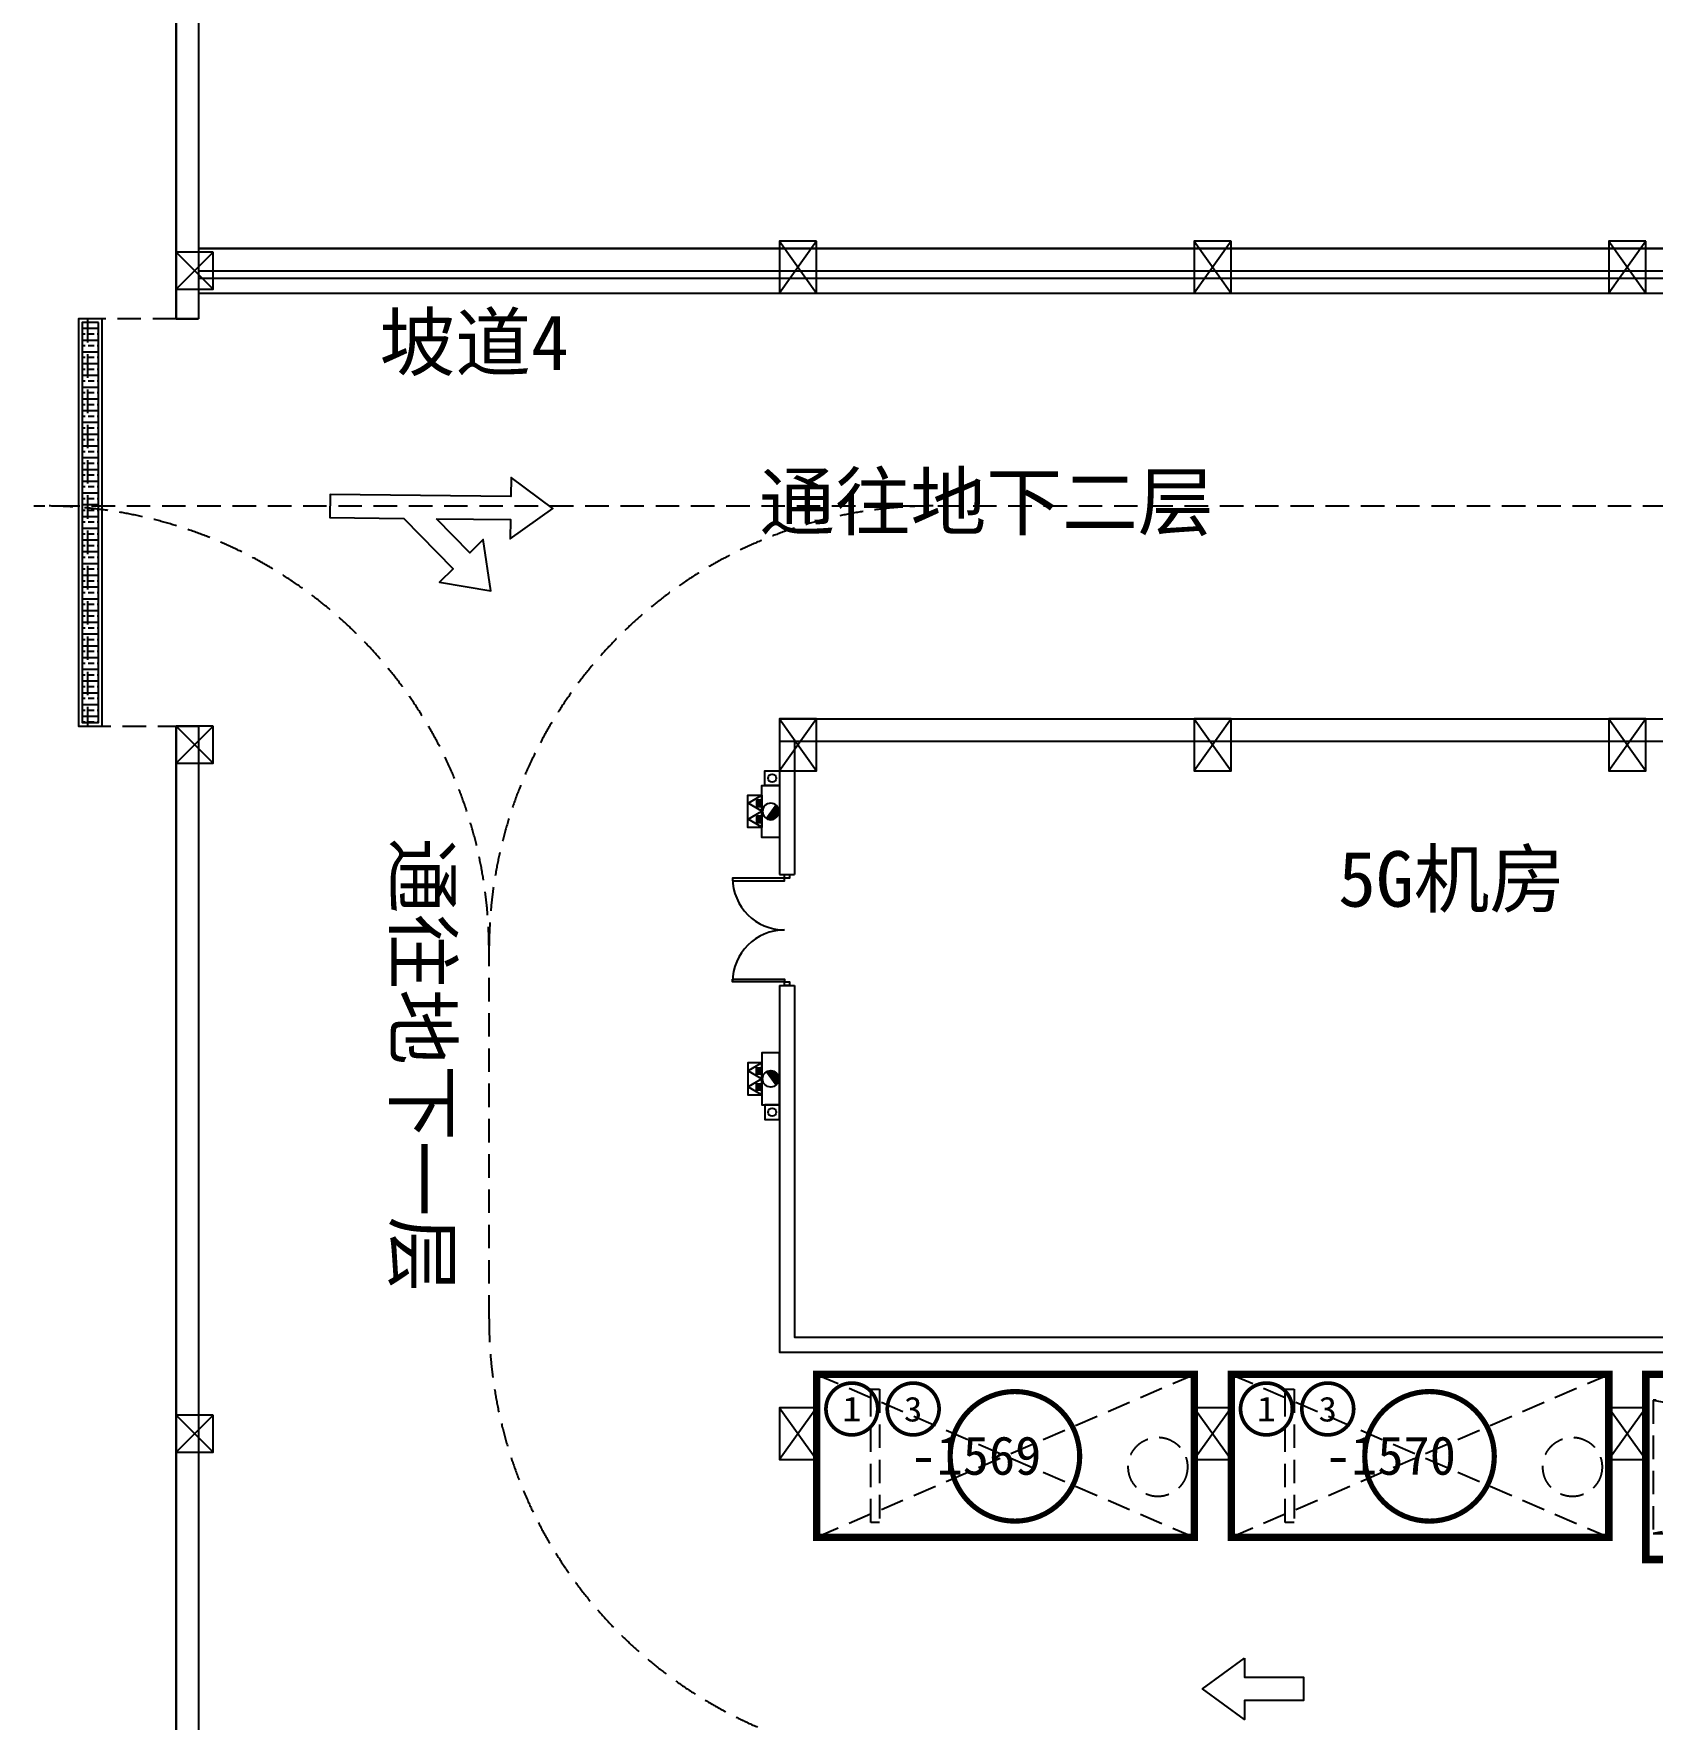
# Model space of a CAD drawing. Header units: millimetres. Extents: x 693907 to 1906102, y -24098 to 332602.
# Drawn here: x 748792 to 770654, y 114193 to 136951 of the extents above; entities that cross this region are included whole.
import ezdxf
from ezdxf.enums import TextEntityAlignment as Align

# ---------------------------------------------------------------- set-up
doc = ezdxf.new("R2010")
doc.units = ezdxf.units.MM
doc.header["$LTSCALE"] = 100
doc.linetypes.add('A6-DK-B1F$0$$0$HIDDEN2', pattern=[4.7625, 3.175, -1.5875])
doc.linetypes.add('A6-DK-B1F$0$HIDDEN2', pattern=[4.7625, 3.175, -1.5875])
for name, color, linetype in [('A-ROOM-IDEN', 31, 'Continuous'), ('A6-DK-B1F$0$$0$A-PRKG', 175, 'A6-DK-B1F$0$$0$HIDDEN2'), ('A6-DK-B1F$0$A-CONC', 30, 'Continuous'), ('A6-DK-B1F$0$A-DOOR', 190, 'Continuous'), ('A6-DK-B1F$0$A-HATCH', 251, 'Continuous'), ('A6-DK-B1F$0$A-PRKG', 175, 'A6-DK-B1F$0$HIDDEN2'), ('A6-DK-B1F$0$A-PRKG-SIGN', 252, 'Continuous'), ('A6-DK-B1F$0$A-SECT', 150, 'Continuous'), ('A6-DK-B1F$0$A-TRACK', 77, 'A6-DK-B1F$0$HIDDEN2'), ('A6-DK-B1F$0$A-VOID', 221, 'A6-DK-B1F$0$HIDDEN2'), ('A6-DK-B1F$0$A-WALL', 2, 'Continuous'), ('A6-W-B1$0$S-WALL-S', 4, 'Continuous'), ('a_parking_number', 120, 'Continuous'), ('TP-DK-1(xhs)$0$P-J-DIM-L', 70, 'Continuous'), ('TP-DK-1(xhs)$0$P-X-L', 240, 'Continuous'), ('TP-DK-1(xhs)$0$P-X-M', 2, 'Continuous'), ('TP-DK-1(xhs)$0$P-X-X', 1, 'Continuous'), ('xref(dwg引用图层)', 7, 'Continuous'), ('留孔', 1, 'Continuous')]:
    doc.layers.add(name, color=color, linetype=linetype)
doc.layers.add('A6-W-B1$0$S-EDIT', color=241, linetype='Continuous', plot=False)
doc.layers.add('LVTRY', color=6, linetype='Continuous', lineweight=18)
doc.layers.add('PUB_TEXT', color=7, linetype='Continuous', lineweight=15)
doc.styles.add('-黑体', font='simhei.ttf')
doc.styles.add('华文细黑', font='STXIHEI.TTF')

# ---------------------------------------------------------------- blocks, each defined once
blk = doc.blocks.new('TP-DK-1(xhs)$0$PG01.1')
at = {"color": 1}
for p, q in [((108, 187), (0, 0)), ((80, 72), (66, 58)), ((89, 72), (66, 48)), ((99, 72), (66, 39)), ((109, 72), (66, 29)), ((118, 72), (66, 20)), ((128, 72), (66, 10)), ((138, 72), (66, 0)), ((147, 72), (76, 0)), ((150, 65), (85, 0)), ((150, 56), (94, 0)), ((150, 46), (104, 0)), ((216, 0), (108, 187)), ((150, 36), (114, 0)), ((150, 27), (123, 0)), ((150, 17), (133, 0)), ((150, 8), (142, 0)), ((324, 187), (216, 0)), ((296, 72), (282, 58)), ((305, 72), (282, 48)), ((315, 72), (282, 39)), ((325, 72), (282, 29)), ((334, 72), (282, 20)), ((344, 72), (282, 10)), ((354, 72), (282, 0)), ((363, 72), (292, 0)), ((366, 65), (301, 0)), ((366, 56), (310, 0)), ((366, 46), (320, 0)), ((432, 0), (324, 187)), ((366, 36), (330, 0)), ((366, 27), (339, 0)), ((366, 17), (349, 0)), ((366, 8), (358, 0))]:
    blk.add_line(p, q, dxfattribs=at)
at = {"color": 2}
for p, q in [((0, 0), (216, 0)), ((216, 0), (432, 0))]:
    blk.add_line(p, q, dxfattribs=at)
at = {"color": 1}
for points in [[(0, 0), (436, 0), (436, 190), (0, 190)], [(66, 72), (150, 72), (150, 0), (66, 0)], [(282, 72), (366, 72), (366, 0), (282, 0)]]:
    blk.add_lwpolyline(points, close=True, dxfattribs=at)
blk = doc.blocks.new('TP-DK-1(xhs)$0$PG02.4')
blk.add_hatch(color=1).paths.add_polyline_path([(265, 48, 0.699012), (461, 120, 0.141488), (444, 179)])
at = {"color": 1}
blk.add_line((265, 48), (444, 179), dxfattribs=at)
blk.add_lwpolyline([(0, 0), (700, 0), (700, 240), (0, 240)], close=True, dxfattribs=at)
blk.add_circle((350, 120), 111, dxfattribs=at)
blk = doc.blocks.new('TP-DK-1(xhs)')
at = {"layer": 'TP-DK-1(xhs)$0$P-J-DIM-L', "color": 8, "true_color": 0x808080}
for points in [[(16650, 126800), (16450, 126800), (16450, 127000), (16650, 127000)], [(16650, 122490), (16450, 122490), (16450, 122290), (16650, 122290)]]:
    blk.add_lwpolyline(points, close=True, dxfattribs=at)
at = {"layer": 'TP-DK-1(xhs)$0$P-X-L'}
for centre in [(16550, 126900), (16550, 122390)]:
    blk.add_circle(centre, 55, dxfattribs=at)
at = {"layer": 'TP-DK-1(xhs)$0$P-X-M', "extrusion": (0, 0, -1), "zscale": -1, "rotation": 270}
blk.add_blockref('TP-DK-1(xhs)$0$PG01.1', (-16410, 126668), dxfattribs=at)
at = {"layer": 'TP-DK-1(xhs)$0$P-X-M', "extrusion": (0, 0, -1), "xscale": -1, "zscale": -1, "rotation": 270}
blk.add_blockref('TP-DK-1(xhs)$0$PG01.1', (-16410, 122622), dxfattribs=at)
at = {"layer": 'TP-DK-1(xhs)$0$P-X-X', "xscale": -1, "rotation": 90}
blk.add_blockref('TP-DK-1(xhs)$0$PG02.4', (16650, 126800), dxfattribs=at)
at = {"layer": 'TP-DK-1(xhs)$0$P-X-X', "rotation": 90}
blk.add_blockref('TP-DK-1(xhs)$0$PG02.4', (16650, 122490), dxfattribs=at)
blk = doc.blocks.new('A6-W-B1$0$Z-1')
at = {"layer": 'A6-W-B1$0$S-EDIT'}
for p, q in [((91833, 54151), (92533, 54651)), ((91833, 54651), (92533, 54151))]:
    blk.add_line(p, q, dxfattribs=at)
at = {"layer": 'A6-W-B1$0$S-WALL-S', "color": 0, "linetype": 'ByBlock', "lineweight": -2}
blk.add_lwpolyline([(91833, 54651), (91833, 54151), (92533, 54151), (92533, 54651), (91833, 54651)], dxfattribs=at)
blk = doc.blocks.new('A6-W-B1$0$Z-3')
at = {"layer": 'A6-W-B1$0$S-EDIT'}
for p, q in [((-250, 250), (250, -250)), ((250, 250), (-250, -250))]:
    blk.add_line(p, q, dxfattribs=at)
at = {"layer": 'A6-W-B1$0$S-WALL-S', "color": 0, "linetype": 'ByBlock', "lineweight": -2}
blk.add_lwpolyline([(250, 250), (-250, 250), (-250, -250), (250, -250), (250, 250)], dxfattribs=at)
blk = doc.blocks.new('A6-W-B1', base_point=(85957, 40190))
at = {"layer": 'A6-W-B1$0$S-WALL-S'}
for points in [[(94757, 173290), (94457, 173290), (94457, 188715), (94757, 188715), (94757, 173290)], [(108407, 188730), (108407, 181230), (130107, 181230), (130107, 162780), (122407, 162780), (122407, 174240), (94757, 174240), (94757, 173940), (122107, 173940), (122107, 162480), (130407, 162480), (130407, 181530), (108707, 181530), (108707, 188730), (108407, 188730)], [(94457, 167790), (94757, 167790), (94757, 148515), (94457, 148515), (94457, 167790)]]:
    blk.add_lwpolyline(points, dxfattribs=at)
at = {"layer": 'A6-W-B1$0$S-WALL-S', "rotation": 270}
for p in [(48456, 266173), (54056, 266173), (59656, 266173), (48456, 259723), (54056, 259723), (59656, 259723), (48456, 250423), (54056, 250423), (59656, 250423)]:
    blk.add_blockref('A6-W-B1$0$Z-1', p, dxfattribs=at)
at = {"layer": 'A6-W-B1$0$S-WALL-S'}
for p in [(94707, 173940), (94707, 167540), (94707, 158240)]:
    blk.add_blockref('A6-W-B1$0$Z-3', p, dxfattribs=at)
blk = doc.blocks.new('A6-DK-B1F$0$A$C48A675EB')
at = {"layer": 'A6-DK-B1F$0$A-TRACK', "linetype": 'ByBlock'}
blk.add_lwpolyline([(1047, -516), (1047, -195), (50, -195), (50, 195), (1047, 195), (1047, 517), (1759, 0)], close=True, dxfattribs=at)
blk = doc.blocks.new('A6-DK-B1F$0$gsethsergtyf')
at = {"layer": 'A6-DK-B1F$0$A-TRACK'}
for p, q in [((6575, 130575), (6725, 130575)), ((6880, 130575), (44350, 130575)), ((12725, 119600), (12725, 124575))]:
    blk.add_line(p, q, dxfattribs=at)
at = {"layer": 'A6-DK-B1F$0$A-TRACK', "linetype": 'ByBlock'}
blk.add_lwpolyline([(12017, 130402), (13015, 130390), (13012, 130133), (13587, 130540), (13022, 130959), (13019, 130702), (10580, 130731), (10576, 130419), (11575, 130407), (12241, 129725), (12057, 129545), (12751, 129427), (12648, 130122), (12465, 129943), (12017, 130402)], dxfattribs=at)
at = {"layer": 'A6-DK-B1F$0$A-TRACK'}
for centre, start, end in [((6725, 124575), 0, 90), ((18725, 124575), 90, 180), ((18725, 119600), 180, 270)]:
    blk.add_arc(centre, 6000, start, end, dxfattribs=at)
at = {"layer": 'A6-DK-B1F$0$A-TRACK', "linetype": 'ByBlock', "xscale": 0.8, "yscale": 0.8, "zscale": 0.8, "rotation": 180}
blk.add_blockref('A6-DK-B1F$0$A$C48A675EB', (23767, 114604, 0), dxfattribs=at)
at = {"layer": 'A-ROOM-IDEN', "style": '华文细黑'}
blk.add_text('通往地下二层', height=750, dxfattribs=at).set_placement((19442, 130258), align=Align.CENTER)
blk.add_text('通往地下一层', height=750, rotation=270, dxfattribs=at).set_placement((11454, 123028), align=Align.CENTER)
blk = doc.blocks.new('*U463')
at = {"linetype": 'ByBlock', "lineweight": -2}
for points in [[(85, 735), (85, 35), (50, 35), (50, 735)], [(1415, 735), (1415, 35), (1450, 35), (1450, 735)], [(0, 35), (50, 35), (50, -35), (0, -35)], [(1450, 35), (1500, 35), (1500, -35), (1450, -35)]]:
    blk.add_lwpolyline(points, close=True, dxfattribs=at)
for centre, start, end in [((50, 35), 0, 90), ((1450, 35), 90, 180)]:
    blk.add_arc(centre, 700, start, end, dxfattribs=at)
blk = doc.blocks.new('A6-DK-B1F$0$侧放停车位')
blk.add_lwpolyline([(350, 5700), (1250, 900), (2150, 5700)])
blk.add_lwpolyline([(350, 5700), (2150, 5700), (2150, 900), (350, 900)], close=True)
blk.add_circle((1250, 370, 0), 400)
at = {"layer": 'A6-DK-B1F$0$A-PRKG-SIGN'}
for points in [[(0, -200), (2500, -200), (2500, 5800), (0, 5800)], [(300, 5000), (800, 5000), (800, 4800), (300, 4800)], [(2200, 5000), (1700, 5000), (1700, 4800), (2200, 4800)]]:
    blk.add_lwpolyline(points, close=True, dxfattribs=at)

msp = doc.modelspace()

# ---------------------------------------------------------------- hatches: boundary and pattern name
at = {"layer": 'A6-DK-B1F$0$A-HATCH'}
h = msp.add_hatch(dxfattribs=at)
h.set_pattern_fill('ANSI33', color=256, scale=50, angle=135)
h.set_pattern_definition([(180, (220692.12, -285332.33), (-5e-14, -158.75), []), (180, (220612.75, -285252.95), (-5e-14, -158.75), [79.375, -39.6875])])
h.paths.add_polyline_path([(749447.4, 127650), (749666.9, 127650), (749666.9, 133050), (749447.4, 133050)])

# ---------------------------------------------------------------- linework, layer by layer
at = {"layer": 'A6-DK-B1F$0$$0$A-PRKG', "color": 6, "linetype": 'ByBlock'}
for points in [[(764466.9, 118850), (764466.9, 116650), (759366.9, 116650), (759366.9, 118850)], [(770066.9, 118850), (770066.9, 116650), (764966.9, 116650), (764966.9, 118850)]]:
    msp.add_lwpolyline(points, close=True, dxfattribs=at)
at = {"layer": 'A6-DK-B1F$0$$0$A-PRKG', "color": 6}
for points in [[(759366.9, 116650), (764466.9, 118850)], [(759366.9, 118850), (764466.9, 116650)], [(764966.9, 116650), (770066.9, 118850)], [(764966.9, 118850), (770066.9, 116650)]]:
    msp.add_lwpolyline(points, dxfattribs=at)
for points in [[(760216.9, 118650), (760216.9, 116850), (760096.9, 116850), (760096.9, 118650)], [(765816.9, 118650), (765816.9, 116850), (765696.9, 116850), (765696.9, 118650)]]:
    msp.add_lwpolyline(points, close=True, dxfattribs=at)
for centre in [(763975.9, 117600, 0), (769575.9, 117600, 0)]:
    msp.add_circle(centre, 400, dxfattribs=at)
at = {"layer": 'A6-DK-B1F$0$A-CONC'}
for p, q in [((750716.9, 148448.2), (750716.9, 133100)), ((751016.9, 148448.2), (751016.9, 133750)), ((751016.9, 134050), (778666.9, 134050)), ((751016.9, 133750), (751016.9, 133100)), ((751016.9, 133750), (778366.9, 133750)), ((750716.9, 133100), (751016.9, 133100)), ((758866.9, 127700), (778366.9, 127700)), ((750716.9, 127600), (750716.9, 107970)), ((750716.9, 127600), (751016.9, 127600)), ((751016.9, 127600), (751016.9, 107970)), ((758866.9, 127400), (778366.9, 127400))]:
    msp.add_line(p, q, dxfattribs=at)
at = {"layer": 'A6-DK-B1F$0$A-SECT'}
for points in [[(749716.9, 133100), (749396.9, 133100), (749396.9, 127600), (749716.9, 127600)], [(749666.9, 133050), (749446.9, 133050), (749446.9, 127650), (749666.9, 127650)]]:
    msp.add_lwpolyline(points, close=True, dxfattribs=at)
at = {"layer": 'A6-DK-B1F$0$A-VOID'}
msp.add_lwpolyline([(750716.9, 133100), (749516.9, 133100), (749516.9, 127600), (750716.9, 127600)], dxfattribs=at)
at = {"layer": 'A6-DK-B1F$0$A-WALL'}
for p, q in [((751016.9, 133650), (778266.9, 133650)), ((751016.9, 133450), (778166.9, 133450)), ((758866.9, 127400), (758866.9, 125600)), ((759066.9, 127400), (759066.9, 125600)), ((758866.9, 125600), (759066.9, 125600)), ((758866.9, 124100), (758866.9, 122290)), ((758866.9, 124100), (759066.9, 124100)), ((759066.9, 124100), (759066.9, 122490))]:
    msp.add_line(p, q, dxfattribs=at)
for points in [[(759066.9, 122490), (759066.9, 122490), (759066.9, 119350), (776466.9, 119350)], [(758866.9, 122290), (758866.9, 122290), (758866.9, 119150), (776466.9, 119150)]]:
    msp.add_lwpolyline(points, dxfattribs=at)
at = {"layer": 'LVTRY', "color": 6, "const_width": 50}
for points in [[(760192.6, 118382.3, 1), (759492.6, 118382.3, 1)], [(761021, 118382.3, 1), (760321, 118382.3, 1)], [(765792.6, 118382.3, 1), (765092.6, 118382.3, 1)], [(766621, 118382.3, 1), (765921, 118382.3, 1)]]:
    msp.add_lwpolyline(points, format="xyb", close=True, dxfattribs=at)
at = {"layer": '留孔', "const_width": 100}
for points in [[(764466.9, 118850), (764466.9, 116650), (759366.9, 116650), (759366.9, 118850)], [(770066.9, 118850), (770066.9, 116650), (764966.9, 116650), (764966.9, 118850)]]:
    msp.add_lwpolyline(points, close=True, dxfattribs=at)
at = {"layer": '留孔', "const_width": 100, "elevation": 0}
msp.add_lwpolyline([(776566.9, 118850), (776566.9, 116350), (770566.9, 116350), (770566.9, 118850)], close=True, dxfattribs=at)
at = {"layer": '留孔', "const_width": 70}
for points in [[(762045.1, 116867.9, 1), (762045.1, 118617.9, 1), (762045.1, 116867.9, 1)], [(767645.1, 116867.9, 1), (767645.1, 118617.9, 1), (767645.1, 116867.9, 1)]]:
    msp.add_lwpolyline(points, format="xyb", dxfattribs=at)

# ---------------------------------------------------------------- block references
msp.add_blockref('A6-DK-B1F$0$gsethsergtyf', (742216.9, 0))
at = {"layer": 'A6-DK-B1F$0$A-DOOR', "rotation": 90}
msp.add_blockref('*U463', (758966.9, 124100), dxfattribs=at)
at = {"layer": 'A6-DK-B1F$0$A-PRKG', "linetype": 'ByBlock', "extrusion": (-8.28008e-22, -5.18032e-09, 1), "xscale": -1, "rotation": 90}
msp.add_blockref('A6-DK-B1F$0$侧放停车位', (776366.9, 118850, 0), dxfattribs=at)
at = {"layer": 'xref(dwg引用图层)'}
for name in ['A6-W-B1', 'TP-DK-1(xhs)']:
    msp.add_blockref(name, (742216.9, 0), dxfattribs=at)

# ---------------------------------------------------------------- texts
at = {"layer": 'A-ROOM-IDEN', "style": '华文细黑'}
for s, p in [('坡道4', (754741, 132408.9)), ('5G机房', (767944.6, 125164.3))]:
    msp.add_text(s, height=750, dxfattribs=at).set_placement(p, align=Align.CENTER)
at = {"layer": 'a_parking_number', "style": '华文细黑'}
for s, p in [('-1569', (761516.9, 117750)), ('-1570', (767116.9, 117750))]:
    msp.add_text(s, height=520, dxfattribs=at).set_placement(p, align=Align.MIDDLE)
at = {"layer": 'PUB_TEXT', "color": 6, "style": '-黑体'}
for s, width, p, p2 in [('1', 1.065055, (759714.3, 118216), (759970.9, 118216)), ('3', 1.032317, (760546.6, 118213), (760795.3, 118213)), ('1', 1.065055, (765314.3, 118216), (765570.9, 118216)), ('3', 1.032317, (766146.6, 118213), (766395.3, 118213))]:
    msp.add_text(s, height=335, dxfattribs=dict(at, width=width)).set_placement(p, p2, align=Align.FIT)

doc.saveas('drawing.dxf')
